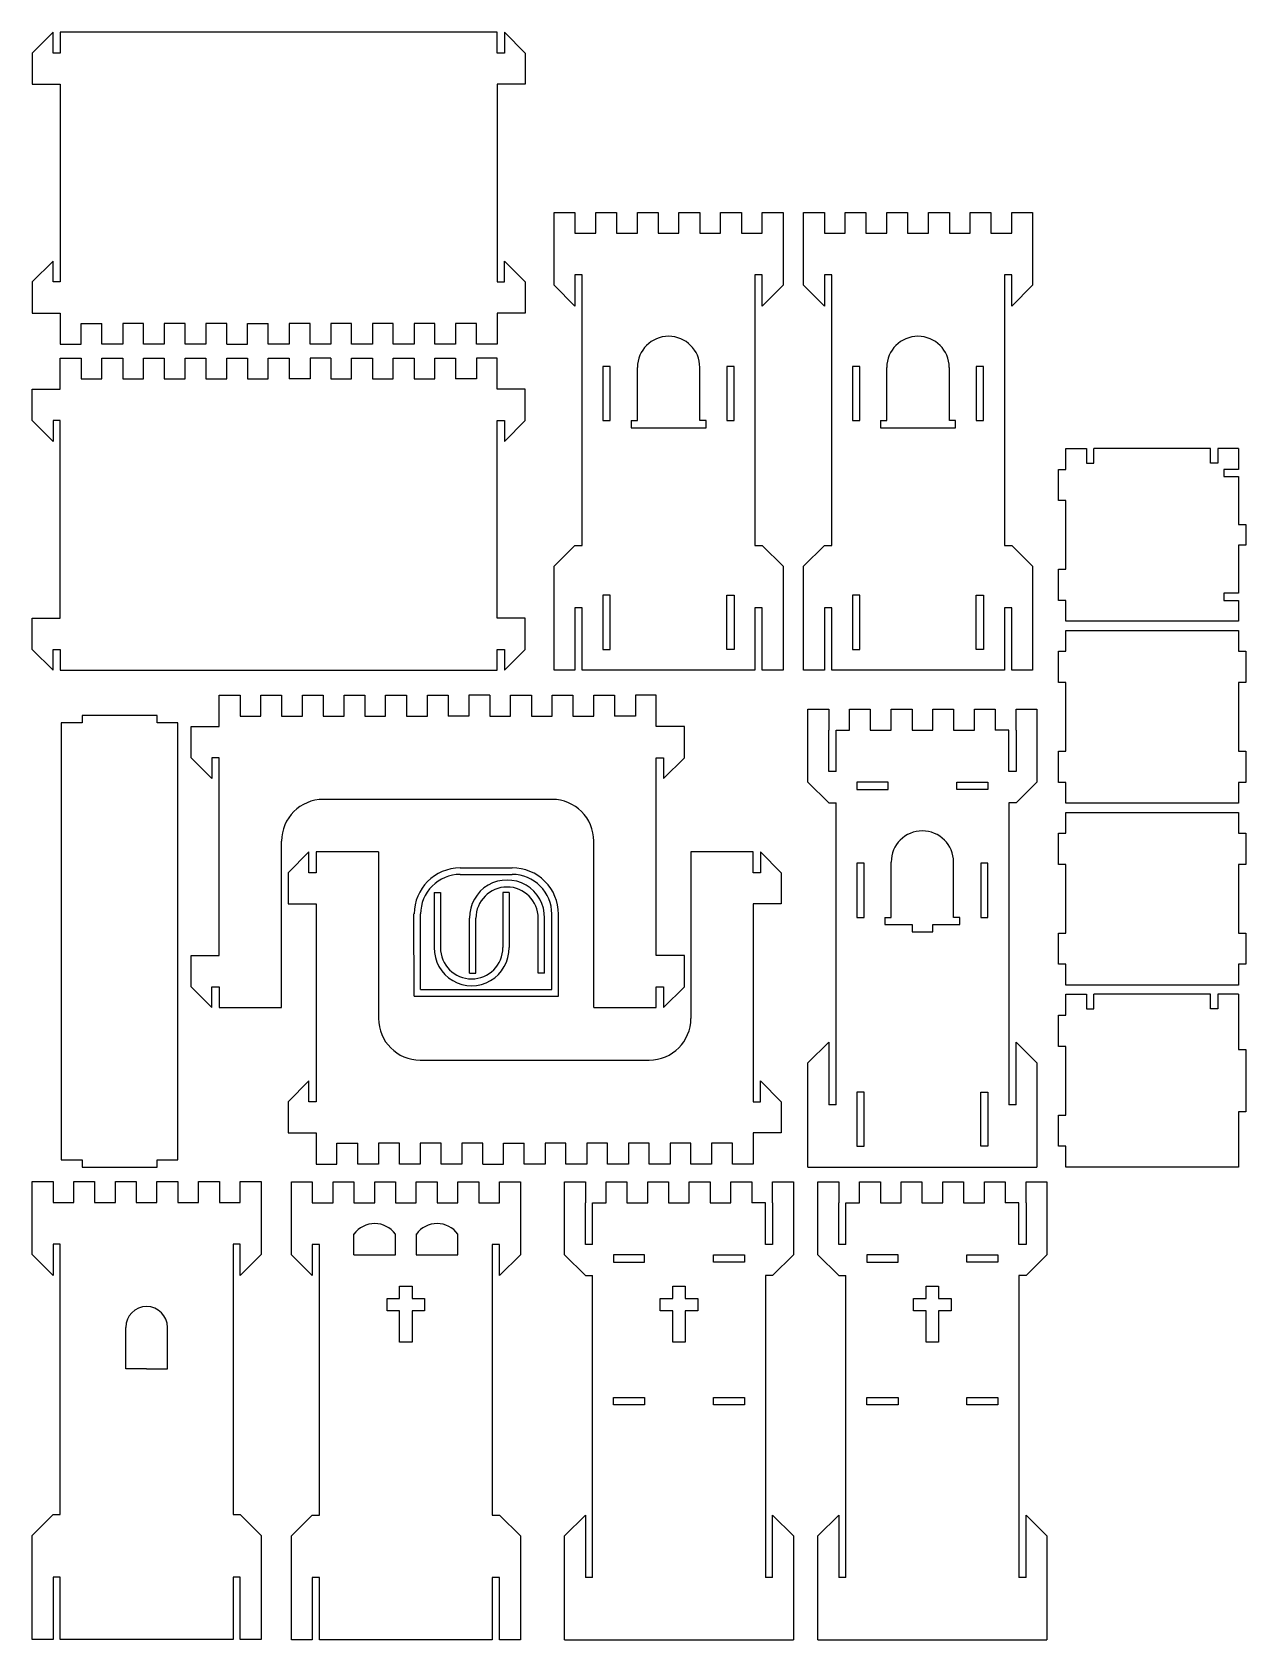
# Model space of a CAD drawing. Header units: millimetres. Extents: x 4 to 2257, y 4 to 1107.
# Drawn here: x 1424 to 2257, y 4 to 1107 of the extents above; entities that cross this region are included whole.
import ezdxf

# ---------------------------------------------------------------- set-up
doc = ezdxf.new("R2010")
doc.units = ezdxf.units.MM

msp = doc.modelspace()

# ---------------------------------------------------------------- linework, layer by layer
for p, q in [((1424.5, 1092.8), (1438.8, 1107.1)), ((1438.8, 1092.8), (1438.8, 1107.1)), ((1743.6, 1107.1), (1443.8, 1107.1)), ((1443.8, 1107.1), (1443.8, 1092.8)), ((1743.6, 1092.8), (1743.6, 1107.1)), ((1762.8, 1092.8), (1748.6, 1107.1)), ((1748.6, 1107.1), (1748.6, 1092.8)), ((1424.5, 1092.8), (1424.5, 1071.4)), ((1443.8, 1092.8), (1438.8, 1092.8)), ((1748.6, 1092.8), (1743.6, 1092.8)), ((1762.8, 1092.8), (1762.8, 1071.4)), ((1424.5, 1071.4), (1443.8, 1071.4)), ((1443.8, 1071.4), (1443.8, 935.8)), ((1762.8, 1071.4), (1743.6, 1071.4)), ((1743.6, 1071.4), (1743.6, 935.8)), ((1782.6, 933.5), (1782.6, 983.5)), ((1782.6, 983.5), (1796.8, 983.5)), ((1796.8, 983.5), (1796.8, 969.2)), ((1811.1, 969.2), (1811.1, 983.5)), ((1811.1, 983.5), (1825.4, 983.5)), ((1825.4, 983.5), (1825.4, 969.2)), ((1839.7, 969.2), (1839.7, 983.5)), ((1839.7, 983.5), (1853.9, 983.5)), ((1853.9, 983.5), (1853.9, 969.2)), ((1868.2, 969.2), (1868.2, 983.5)), ((1868.2, 983.5), (1882.5, 983.5)), ((1882.5, 983.5), (1882.5, 969.2)), ((1896.8, 969.2), (1896.8, 983.5)), ((1896.8, 983.5), (1911.1, 983.5)), ((1911.1, 983.5), (1911.1, 969.2)), ((1925.3, 969.2), (1925.3, 983.5)), ((1925.3, 983.5), (1939.6, 983.5)), ((1939.6, 983.5), (1939.6, 933.5)), ((1953.7, 933.5), (1953.7, 983.5)), ((1953.7, 983.5), (1968, 983.5)), ((1968, 983.5), (1968, 969.2)), ((1982.3, 969.2), (1982.3, 983.5)), ((1982.3, 983.5), (1996.5, 983.5)), ((1996.5, 983.5), (1996.5, 969.2)), ((2010.8, 969.2), (2010.8, 983.5)), ((2010.8, 983.5), (2025.1, 983.5)), ((2025.1, 983.5), (2025.1, 969.2)), ((2039.4, 969.2), (2039.4, 983.5)), ((2039.4, 983.5), (2053.7, 983.5)), ((2053.7, 983.5), (2053.7, 969.2)), ((2067.9, 969.2), (2067.9, 983.5)), ((2067.9, 983.5), (2082.2, 983.5)), ((2082.2, 983.5), (2082.2, 969.2)), ((2096.5, 969.2), (2096.5, 983.5)), ((2096.5, 983.5), (2110.8, 983.5)), ((2110.8, 983.5), (2110.8, 933.5)), ((1796.8, 969.2), (1811.1, 969.2)), ((1825.4, 969.2), (1839.7, 969.2)), ((1853.9, 969.2), (1868.2, 969.2)), ((1882.5, 969.2), (1896.8, 969.2)), ((1911.1, 969.2), (1925.3, 969.2)), ((1968, 969.2), (1982.3, 969.2)), ((1996.5, 969.2), (2010.8, 969.2)), ((2025.1, 969.2), (2039.4, 969.2)), ((2053.7, 969.2), (2067.9, 969.2)), ((2082.2, 969.2), (2096.5, 969.2)), ((1424.5, 935.8), (1438.8, 950.1)), ((1438.8, 935.8), (1438.8, 950.1)), ((1748.6, 935.8), (1748.6, 950.1)), ((1762.8, 935.8), (1748.6, 950.1)), ((1801.8, 940.6), (1796.8, 940.6)), ((1796.8, 940.6), (1796.8, 919.2)), ((1801.8, 755), (1801.8, 940.6)), ((1925.3, 940.6), (1920.3, 940.6)), ((1920.3, 940.6), (1920.3, 755)), ((1925.3, 919.2), (1925.3, 940.6)), ((1973, 940.6), (1968, 940.6)), ((1968, 940.6), (1968, 919.2)), ((1973, 755), (1973, 940.6)), ((2096.5, 940.6), (2091.5, 940.6)), ((2091.5, 940.6), (2091.5, 755)), ((2096.5, 919.2), (2096.5, 940.6)), ((1424.5, 935.8), (1424.5, 914.4)), ((1443.8, 935.8), (1438.8, 935.8)), ((1743.6, 935.8), (1748.6, 935.8)), ((1762.8, 935.8), (1762.8, 914.4)), ((1782.6, 933.5), (1796.8, 919.2)), ((1939.6, 933.5), (1925.3, 919.2)), ((1953.7, 933.5), (1968, 919.2)), ((2110.8, 933.5), (2096.5, 919.2)), ((1424.5, 914.4), (1443.8, 914.4)), ((1443.8, 914.4), (1443.8, 893)), ((1458, 893), (1458, 907.2)), ((1458, 907.2), (1472.3, 907.2)), ((1472.3, 893), (1472.3, 907.2)), ((1500.9, 907.2), (1486.6, 907.2)), ((1486.6, 907.2), (1486.6, 893)), ((1500.9, 893), (1500.9, 907.2)), ((1529.4, 907.2), (1515.1, 907.2)), ((1515.1, 907.2), (1515.1, 893)), ((1529.4, 893), (1529.4, 907.2)), ((1558, 907.2), (1543.7, 907.2)), ((1543.7, 907.2), (1543.7, 893)), ((1558, 893), (1558, 907.2)), ((1572.2, 893), (1572.2, 907.2)), ((1572.2, 907.2), (1586.5, 907.2)), ((1586.5, 893), (1586.5, 907.2)), ((1615.1, 907.2), (1600.8, 907.2)), ((1600.8, 907.2), (1600.8, 893)), ((1615.1, 893), (1615.1, 907.2)), ((1643.6, 907.2), (1629.4, 907.2)), ((1629.4, 907.2), (1629.4, 893)), ((1643.6, 893), (1643.6, 907.2)), ((1672.2, 907.2), (1657.9, 907.2)), ((1657.9, 907.2), (1657.9, 893)), ((1672.2, 893), (1672.2, 907.2)), ((1700.7, 907.2), (1686.5, 907.2)), ((1686.5, 907.2), (1686.5, 893)), ((1700.7, 893), (1700.7, 907.2)), ((1729.3, 907.2), (1715, 907.2)), ((1715, 907.2), (1715, 893)), ((1729.3, 893), (1729.3, 907.2)), ((1762.8, 914.4), (1743.6, 914.4)), ((1743.6, 914.4), (1743.6, 893)), ((1443.8, 893), (1458, 893)), ((1443.8, 883.5), (1458, 883.5)), ((1443.8, 862.1), (1443.8, 883.5)), ((1458, 883.5), (1458, 869.2)), ((1486.6, 893), (1472.3, 893)), ((1472.3, 869.2), (1472.3, 883.5)), ((1472.3, 883.5), (1486.6, 883.5)), ((1486.6, 883.5), (1486.6, 869.2)), ((1515.1, 893), (1500.9, 893)), ((1500.9, 869.2), (1500.9, 883.5)), ((1500.9, 883.5), (1515.1, 883.5)), ((1515.1, 883.5), (1515.1, 869.2)), ((1543.7, 893), (1529.4, 893)), ((1529.4, 869.2), (1529.4, 883.5)), ((1529.4, 883.5), (1543.7, 883.5)), ((1543.7, 883.5), (1543.7, 869.2)), ((1558, 893), (1572.2, 893)), ((1558, 869.2), (1558, 883.5)), ((1558, 883.5), (1572.2, 883.5)), ((1572.2, 883.5), (1572.2, 869.2)), ((1600.8, 893), (1586.5, 893)), ((1586.5, 869.2), (1586.5, 883.5)), ((1586.5, 883.5), (1600.8, 883.5)), ((1600.8, 883.5), (1600.8, 869.2)), ((1629.4, 893), (1615.1, 893)), ((1615.1, 883.5), (1615.1, 869.2)), ((1629.4, 883.5), (1615.1, 883.5)), ((1629.4, 883.5), (1629.4, 869.2)), ((1657.9, 893), (1643.6, 893)), ((1643.6, 869.2), (1643.6, 883.5)), ((1643.6, 883.5), (1657.9, 883.5)), ((1657.9, 883.5), (1657.9, 869.2)), ((1686.5, 893), (1672.2, 893)), ((1672.2, 869.2), (1672.2, 883.5)), ((1672.2, 883.5), (1686.5, 883.5)), ((1686.5, 883.5), (1686.5, 869.2)), ((1715, 893), (1700.7, 893)), ((1700.7, 869.2), (1700.7, 883.5)), ((1700.7, 883.5), (1715, 883.5)), ((1715, 883.5), (1715, 869.2)), ((1743.6, 893), (1729.3, 893)), ((1743.6, 883.5), (1729.3, 883.5)), ((1729.3, 883.5), (1729.3, 869.2)), ((1743.6, 862.1), (1743.6, 883.5)), ((1821.1, 877.8), (1816.1, 877.8)), ((1816.1, 877.8), (1816.1, 840.7)), ((1821.1, 840.7), (1821.1, 877.8)), ((1839.7, 840.7), (1839.7, 877.1)), ((1882.5, 840.7), (1882.5, 877.1)), ((1906.1, 877.8), (1901.1, 877.8)), ((1901.1, 877.8), (1901.1, 840.7)), ((1906.1, 840.7), (1906.1, 877.8)), ((1992.3, 877.8), (1987.3, 877.8)), ((1987.3, 877.8), (1987.3, 840.7)), ((1992.3, 840.7), (1992.3, 877.8)), ((2010.8, 840.7), (2010.8, 877.1)), ((2053.7, 840.7), (2053.7, 877.1)), ((2077.2, 877.8), (2072.2, 877.8)), ((2072.2, 877.8), (2072.2, 840.7)), ((2077.2, 840.7), (2077.2, 877.8)), ((1424.5, 840.7), (1424.5, 862.1)), ((1424.5, 862.1), (1443.8, 862.1)), ((1458, 869.2), (1472.3, 869.2)), ((1486.6, 869.2), (1500.9, 869.2)), ((1515.1, 869.2), (1529.4, 869.2)), ((1543.7, 869.2), (1558, 869.2)), ((1572.2, 869.2), (1586.5, 869.2)), ((1615.1, 869.2), (1600.8, 869.2)), ((1629.4, 869.2), (1643.6, 869.2)), ((1657.9, 869.2), (1672.2, 869.2)), ((1686.5, 869.2), (1700.7, 869.2)), ((1729.3, 869.2), (1715, 869.2)), ((1762.8, 862.1), (1743.6, 862.1)), ((1762.8, 840.7), (1762.8, 862.1)), ((1424.5, 840.7), (1438.8, 826.4)), ((1443.8, 840.7), (1438.8, 840.7)), ((1438.8, 840.7), (1438.8, 826.4)), ((1443.8, 705.1), (1443.8, 840.7)), ((1743.6, 705.1), (1743.6, 840.7)), ((1743.6, 840.7), (1748.6, 840.7)), ((1748.6, 840.7), (1748.6, 826.4)), ((1762.8, 840.7), (1748.6, 826.4)), ((1816.1, 840.7), (1821.1, 840.7)), ((1835.4, 840.7), (1835.4, 835.7)), ((1835.4, 840.7), (1839.7, 840.7)), ((1886.8, 840.7), (1882.5, 840.7)), ((1886.8, 835.7), (1886.8, 840.7)), ((1901.1, 840.7), (1906.1, 840.7)), ((1987.3, 840.7), (1992.3, 840.7)), ((2006.5, 840.7), (2006.5, 835.7)), ((2006.5, 840.7), (2010.8, 840.7)), ((2057.9, 840.7), (2053.7, 840.7)), ((2057.9, 835.7), (2057.9, 840.7)), ((2072.2, 840.7), (2077.2, 840.7)), ((1835.4, 835.7), (1886.8, 835.7)), ((2006.5, 835.7), (2057.9, 835.7)), ((2133.6, 807.2), (2133.6, 821.5)), ((2133.6, 821.5), (2147.9, 821.5)), ((2147.9, 821.5), (2147.9, 811.5)), ((2152.9, 811.5), (2152.9, 821.5)), ((2232.8, 821.5), (2152.9, 821.5)), ((2232.8, 811.5), (2232.8, 821.5)), ((2252.1, 821.5), (2237.8, 821.5)), ((2237.8, 821.5), (2237.8, 811.5)), ((2252.1, 821.5), (2252.1, 807.2)), ((2128.6, 785.8), (2128.6, 807.2)), ((2128.6, 807.2), (2133.6, 807.2)), ((2147.9, 811.5), (2152.9, 811.5)), ((2237.8, 811.5), (2232.8, 811.5)), ((2252.1, 807.2), (2242.1, 807.2)), ((2242.1, 807.2), (2242.1, 802.2)), ((2242.1, 802.2), (2252.1, 802.2)), ((2252.1, 802.2), (2252.1, 769.4)), ((2133.6, 785.8), (2128.6, 785.8)), ((2133.6, 738.7), (2133.6, 785.8)), ((2252.1, 769.4), (2257.1, 769.4)), ((2257.1, 769.4), (2257.1, 755.1)), ((1796.8, 755), (1782.6, 740.7)), ((1796.8, 755), (1801.8, 755)), ((1920.3, 755), (1925.3, 755)), ((1925.3, 755), (1939.6, 740.7)), ((1968, 755), (1953.7, 740.7)), ((1968, 755), (1973, 755)), ((2091.5, 755), (2096.5, 755)), ((2096.5, 755), (2110.8, 740.7)), ((2257.1, 755.1), (2252.1, 755.1)), ((2252.1, 755.1), (2252.1, 722.3)), ((1782.6, 669.4), (1782.6, 740.7)), ((1939.6, 740.7), (1939.6, 669.4)), ((1953.7, 669.4), (1953.7, 740.7)), ((2110.8, 740.7), (2110.8, 669.4)), ((2128.6, 717.3), (2128.6, 738.7)), ((2128.6, 738.7), (2133.6, 738.7)), ((1816.1, 720.8), (1816.1, 712.2)), ((1821.1, 720.8), (1816.1, 720.8)), ((1821.1, 683.6), (1821.1, 720.8)), ((1901.1, 683.6), (1901.1, 720.8)), ((1901.1, 720.8), (1906.1, 720.8)), ((1906.1, 720.8), (1906.1, 712.2)), ((1987.3, 720.8), (1987.3, 712.2)), ((1992.3, 720.8), (1987.3, 720.8)), ((1992.3, 683.6), (1992.3, 720.8)), ((2072.2, 683.6), (2072.2, 720.8)), ((2072.2, 720.8), (2077.2, 720.8)), ((2077.2, 720.8), (2077.2, 712.2)), ((2133.6, 717.3), (2128.6, 717.3)), ((2133.6, 703), (2133.6, 717.3)), ((2252.1, 722.3), (2242.1, 722.3)), ((2242.1, 722.3), (2242.1, 717.3)), ((2242.1, 717.3), (2252.1, 717.3)), ((2252.1, 717.3), (2252.1, 703)), ((1801.8, 712.2), (1796.8, 712.2)), ((1796.8, 712.2), (1796.8, 669.4)), ((1801.8, 669.4), (1801.8, 712.2)), ((1816.1, 712.2), (1816.1, 683.6)), ((1906.1, 712.2), (1906.1, 683.6)), ((1925.3, 712.2), (1920.3, 712.2)), ((1920.3, 712.2), (1920.3, 669.4)), ((1925.3, 669.4), (1925.3, 712.2)), ((1973, 712.2), (1968, 712.2)), ((1968, 712.2), (1968, 669.4)), ((1973, 669.4), (1973, 712.2)), ((1987.3, 712.2), (1987.3, 683.6)), ((2077.2, 712.2), (2077.2, 683.6)), ((2096.5, 712.2), (2091.5, 712.2)), ((2091.5, 712.2), (2091.5, 669.4)), ((2096.5, 669.4), (2096.5, 712.2)), ((1424.5, 683.6), (1424.5, 705.1)), ((1424.5, 705.1), (1443.8, 705.1)), ((1762.8, 705.1), (1743.6, 705.1)), ((1762.8, 683.6), (1762.8, 705.1)), ((2252.1, 703), (2133.6, 703)), ((2133.6, 682.4), (2133.6, 696.7)), ((2133.6, 696.7), (2252.1, 696.7)), ((2252.1, 696.7), (2252.1, 682.4)), ((1424.5, 683.6), (1438.8, 669.4)), ((1438.8, 669.4), (1438.8, 683.6)), ((1438.8, 683.6), (1443.8, 683.6)), ((1443.8, 683.6), (1443.8, 669.4)), ((1743.6, 669.4), (1743.6, 683.6)), ((1743.6, 683.6), (1748.6, 683.6)), ((1748.6, 683.6), (1748.6, 669.4)), ((1762.8, 683.6), (1748.6, 669.4)), ((1816.1, 683.6), (1821.1, 683.6)), ((1906.1, 683.6), (1901.1, 683.6)), ((1987.3, 683.6), (1992.3, 683.6)), ((2077.2, 683.6), (2072.2, 683.6)), ((2128.6, 661), (2128.6, 682.4)), ((2128.6, 682.4), (2133.6, 682.4)), ((2252.1, 682.4), (2257.1, 682.4)), ((2257.1, 682.4), (2257.1, 661)), ((1443.8, 669.4), (1743.6, 669.4)), ((1796.8, 669.4), (1782.6, 669.4)), ((1920.3, 669.4), (1801.8, 669.4)), ((1939.6, 669.4), (1925.3, 669.4)), ((1968, 669.4), (1953.7, 669.4)), ((2091.5, 669.4), (1973, 669.4)), ((2110.8, 669.4), (2096.5, 669.4)), ((1552.8, 652.2), (1567.1, 652.2)), ((1552.8, 630.7), (1552.8, 652.2)), ((1567.1, 652.2), (1567.1, 637.9)), ((1581.4, 637.9), (1581.4, 652.2)), ((1581.4, 652.2), (1595.6, 652.2)), ((1595.6, 652.2), (1595.6, 637.9)), ((1609.9, 637.9), (1609.9, 652.2)), ((1609.9, 652.2), (1624.2, 652.2)), ((1624.2, 652.2), (1624.2, 637.9)), ((1638.5, 637.9), (1638.5, 652.2)), ((1638.5, 652.2), (1652.8, 652.2)), ((1652.8, 652.2), (1652.8, 637.9)), ((1667, 637.9), (1667, 652.2)), ((1667, 652.2), (1681.3, 652.2)), ((1681.3, 652.2), (1681.3, 637.9)), ((1695.6, 637.9), (1695.6, 652.2)), ((1695.6, 652.2), (1709.9, 652.2)), ((1709.9, 652.2), (1709.9, 637.9)), ((1724.1, 652.2), (1724.1, 637.9)), ((1738.4, 652.2), (1724.1, 652.2)), ((1738.4, 652.2), (1738.4, 637.9)), ((1752.7, 637.9), (1752.7, 652.2)), ((1752.7, 652.2), (1767, 652.2)), ((1767, 652.2), (1767, 637.9)), ((1781.2, 637.9), (1781.2, 652.2)), ((1781.2, 652.2), (1795.5, 652.2)), ((1795.5, 652.2), (1795.5, 637.9)), ((1809.8, 637.9), (1809.8, 652.2)), ((1809.8, 652.2), (1824.1, 652.2)), ((1824.1, 652.2), (1824.1, 637.9)), ((1852.6, 652.2), (1838.4, 652.2)), ((1838.4, 652.2), (1838.4, 637.9)), ((1852.6, 630.7), (1852.6, 652.2)), ((2133.6, 661), (2128.6, 661)), ((2133.6, 613.9), (2133.6, 661)), ((2257.1, 661), (2252.1, 661)), ((2252.1, 661), (2252.1, 613.9)), ((1956.7, 592.7), (1956.7, 642.7)), ((1956.7, 642.7), (1971, 642.7)), ((1971, 642.7), (1971, 628.4)), ((1985.2, 628.4), (1985.2, 642.7)), ((1985.2, 642.7), (1999.5, 642.7)), ((1999.5, 642.7), (1999.5, 628.4)), ((2013.8, 628.4), (2013.8, 642.7)), ((2013.8, 642.7), (2028.1, 642.7)), ((2028.1, 642.7), (2028.1, 628.4)), ((2042.3, 628.4), (2042.3, 642.7)), ((2042.3, 642.7), (2056.6, 642.7)), ((2056.6, 642.7), (2056.6, 628.4)), ((2070.9, 628.4), (2070.9, 642.7)), ((2070.9, 642.7), (2085.2, 642.7)), ((2085.2, 642.7), (2085.2, 628.4)), ((2099.5, 628.4), (2099.5, 642.7)), ((2099.5, 642.7), (2113.7, 642.7)), ((2113.7, 642.7), (2113.7, 592.7)), ((1444.5, 633.4), (1444.5, 333.6)), ((1458.8, 633.4), (1444.5, 633.4)), ((1510.2, 638.4), (1458.8, 638.4)), ((1458.8, 638.4), (1458.8, 633.4)), ((1510.2, 633.4), (1510.2, 638.4)), ((1524.5, 633.4), (1510.2, 633.4)), ((1524.5, 333.6), (1524.5, 633.4)), ((1533.5, 609.3), (1533.5, 630.7)), ((1533.5, 630.7), (1552.8, 630.7)), ((1567.1, 637.9), (1581.4, 637.9)), ((1595.6, 637.9), (1609.9, 637.9)), ((1624.2, 637.9), (1638.5, 637.9)), ((1652.8, 637.9), (1667, 637.9)), ((1681.3, 637.9), (1695.6, 637.9)), ((1724.1, 637.9), (1709.9, 637.9)), ((1738.4, 637.9), (1752.7, 637.9)), ((1767, 637.9), (1781.2, 637.9)), ((1795.5, 637.9), (1809.8, 637.9)), ((1838.4, 637.9), (1824.1, 637.9)), ((1871.9, 630.7), (1852.6, 630.7)), ((1871.9, 609.3), (1871.9, 630.7)), ((1971, 599.9), (1971, 628.4)), ((1976, 599.9), (1976, 628.4)), ((1976, 628.4), (1985.2, 628.4)), ((1999.5, 628.4), (2013.8, 628.4)), ((2028.1, 628.4), (2042.3, 628.4)), ((2056.6, 628.4), (2070.9, 628.4)), ((2094.5, 628.4), (2085.2, 628.4)), ((2094.5, 599.9), (2094.5, 628.4)), ((2099.5, 628.4), (2099.5, 599.9)), ((1533.5, 609.3), (1547.8, 595.1)), ((1552.8, 609.3), (1547.8, 609.3)), ((1547.8, 609.3), (1547.8, 595.1)), ((1552.8, 473.7), (1552.8, 609.3)), ((1852.6, 473.7), (1852.6, 609.3)), ((1852.6, 609.3), (1857.6, 609.3)), ((1857.6, 609.3), (1857.6, 595.1)), ((1871.9, 609.3), (1857.6, 595.1)), ((2128.6, 592.5), (2128.6, 613.9)), ((2128.6, 613.9), (2133.6, 613.9)), ((2252.1, 613.9), (2257.1, 613.9)), ((2257.1, 613.9), (2257.1, 592.5)), ((1976, 599.9), (1971, 599.9)), ((2099.5, 599.9), (2094.5, 599.9)), ((1956.7, 592.7), (1971, 578.5)), ((1990.2, 592.7), (1990.2, 587.7)), ((2011.7, 592.7), (1990.2, 592.7)), ((1990.2, 587.7), (2011.7, 587.7)), ((2011.7, 587.7), (2011.7, 592.7)), ((2058.8, 587.7), (2058.8, 592.7)), ((2058.8, 592.7), (2080.2, 592.7)), ((2080.2, 587.7), (2058.8, 587.7)), ((2080.2, 592.7), (2080.2, 587.7)), ((2113.7, 592.7), (2099.5, 578.5)), ((2133.6, 592.5), (2128.6, 592.5)), ((2133.6, 578.2), (2133.6, 592.5)), ((2257.1, 592.5), (2252.1, 592.5)), ((2252.1, 592.5), (2252.1, 578.2)), ((1781.2, 580.8), (1624.2, 580.8)), ((1971, 578.5), (1976, 578.5)), ((1976, 371.4), (1976, 578.5)), ((2099.5, 578.5), (2094.5, 578.5)), ((2094.5, 578.5), (2094.5, 371.4)), ((2252.1, 578.2), (2133.6, 578.2)), ((2133.6, 557.6), (2133.6, 571.9)), ((2133.6, 571.9), (2252.1, 571.9)), ((2252.1, 571.9), (2252.1, 557.6)), ((1595.6, 438), (1595.6, 552.2)), ((1809.8, 438), (1809.8, 552.2)), ((2128.6, 536.2), (2128.6, 557.6)), ((2128.6, 557.6), (2133.6, 557.6)), ((2252.1, 557.6), (2257.1, 557.6)), ((2257.1, 557.6), (2257.1, 536.2)), ((1600.1, 530.5), (1614.4, 544.8)), ((1614.4, 530.5), (1614.4, 544.8)), ((1619.4, 544.8), (1619.4, 530.5)), ((1662.2, 544.8), (1619.4, 544.8)), ((1662.2, 544.8), (1662.2, 430.6)), ((1919.2, 544.8), (1876.3, 544.8)), ((1876.3, 544.8), (1876.3, 430.6)), ((1919.2, 530.5), (1919.2, 544.8)), ((1938.4, 530.5), (1924.2, 544.8)), ((1924.2, 544.8), (1924.2, 530.5)), ((1600.1, 530.5), (1600.1, 509.1)), ((1619.4, 530.5), (1614.4, 530.5)), ((1718.1, 533.9), (1753.9, 533.9)), ((1924.2, 530.5), (1919.2, 530.5)), ((1938.4, 530.5), (1938.4, 509.1)), ((1995.2, 537.1), (1990.2, 537.1)), ((1990.2, 537.1), (1990.2, 499.9)), ((1995.2, 499.9), (1995.2, 537.1)), ((2013.8, 499.9), (2013.8, 537.8)), ((2056.6, 499.9), (2056.6, 537.8)), ((2080.2, 537.1), (2075.2, 537.1)), ((2075.2, 537.1), (2075.2, 499.9)), ((2080.2, 499.9), (2080.2, 537.1)), ((2133.6, 536.2), (2128.6, 536.2)), ((2133.6, 489.1), (2133.6, 536.2)), ((2257.1, 536.2), (2252.1, 536.2)), ((2252.1, 536.2), (2252.1, 489.1)), ((1718.1, 529.3), (1753.9, 529.3)), ((1600.1, 509.1), (1619.4, 509.1)), ((1619.4, 509.1), (1619.4, 373.4)), ((1700.3, 517), (1700.3, 479.1)), ((1700.3, 517), (1704.6, 517)), ((1704.6, 517), (1704.6, 479.1)), ((1751.7, 517), (1747.5, 517)), ((1747.5, 517), (1747.5, 479.1)), ((1751.7, 517), (1751.7, 479.1)), ((1938.4, 509.1), (1919.2, 509.1)), ((1919.2, 509.1), (1919.2, 373.4)), ((1686.5, 445.8), (1686.4, 502.2)), ((1691, 450.3), (1691, 502.2)), ((1724.6, 461.5), (1724.6, 499.3)), ((1728.9, 461.5), (1728.9, 499.3)), ((1771.7, 461.5), (1771.7, 499.3)), ((1776, 461.5), (1776, 499.3)), ((1781, 450.3), (1781, 502.2)), ((1785.5, 445.8), (1785.5, 502.2)), ((1990.2, 499.9), (1995.2, 499.9)), ((2009.5, 499.9), (2009.5, 494.9)), ((2009.5, 499.9), (2013.8, 499.9)), ((2060.9, 499.9), (2056.6, 499.9)), ((2060.9, 494.9), (2060.9, 499.9)), ((2075.2, 499.9), (2080.2, 499.9)), ((2009.5, 494.9), (2028.1, 494.9)), ((2028.1, 494.9), (2028.1, 489.9)), ((2028.1, 489.9), (2042.3, 489.9)), ((2042.3, 494.9), (2060.9, 494.9)), ((2042.3, 489.9), (2042.3, 494.9)), ((2128.6, 467.7), (2128.6, 489.1)), ((2128.6, 489.1), (2133.6, 489.1)), ((2252.1, 489.1), (2257.1, 489.1)), ((2257.1, 489.1), (2257.1, 467.7)), ((1533.5, 452.3), (1533.5, 473.7)), ((1533.5, 473.7), (1552.8, 473.7)), ((1871.9, 473.7), (1852.6, 473.7)), ((1871.9, 452.3), (1871.9, 473.7)), ((2133.6, 467.7), (2128.6, 467.7)), ((2133.6, 453.4), (2133.6, 467.7)), ((2257.1, 467.7), (2252.1, 467.7)), ((2252.1, 467.7), (2252.1, 453.4)), ((1533.5, 452.3), (1547.8, 438)), ((1547.8, 438), (1547.8, 452.3)), ((1547.8, 452.3), (1552.8, 452.3)), ((1552.8, 452.3), (1552.8, 438)), ((1724.6, 461.5), (1728.9, 461.5)), ((1776, 461.5), (1771.7, 461.5)), ((1852.6, 438), (1852.6, 452.3)), ((1852.6, 452.3), (1857.6, 452.3)), ((1857.6, 452.3), (1857.6, 438)), ((1871.9, 452.3), (1857.6, 438)), ((2252.1, 453.4), (2133.6, 453.4)), ((1686.5, 445.8), (1785.5, 445.8)), ((1691, 450.3), (1781, 450.3)), ((2133.6, 432.8), (2133.6, 447.1)), ((2133.6, 447.1), (2147.9, 447.1)), ((2147.9, 447.1), (2147.9, 437.1)), ((2152.9, 437.1), (2152.9, 447.1)), ((2232.8, 447.1), (2152.9, 447.1)), ((2232.8, 437.1), (2232.8, 447.1)), ((2252.1, 447.1), (2237.8, 447.1)), ((2237.8, 447.1), (2237.8, 437.1)), ((2252.1, 447.1), (2252.1, 409.3)), ((1552.8, 438), (1595.6, 438)), ((1809.8, 438), (1852.6, 438)), ((2128.6, 411.4), (2128.6, 432.8)), ((2128.6, 432.8), (2133.6, 432.8)), ((2147.9, 437.1), (2152.9, 437.1)), ((2237.8, 437.1), (2232.8, 437.1)), ((1971, 414.3), (1956.7, 400)), ((1971, 414.3), (1971, 371.4)), ((2099.5, 371.4), (2099.5, 414.3)), ((2099.5, 414.3), (2113.7, 400)), ((2133.6, 411.4), (2128.6, 411.4)), ((2133.6, 364.3), (2133.6, 411.4)), ((2252.1, 409.3), (2257.1, 409.3)), ((2257.1, 409.3), (2257.1, 366.4)), ((1690.7, 402), (1847.8, 402)), ((1956.7, 328.6), (1956.7, 400)), ((2113.7, 400), (2113.7, 328.6)), ((1600.1, 373.4), (1614.4, 387.7)), ((1614.4, 373.4), (1614.4, 387.7)), ((1924.2, 373.4), (1924.2, 387.7)), ((1938.4, 373.4), (1924.2, 387.7)), ((1995.2, 380), (1990.2, 380)), ((1990.2, 380), (1990.2, 371.4)), ((1995.2, 342.9), (1995.2, 380)), ((2075.2, 342.9), (2075.2, 380)), ((2075.2, 380), (2080.2, 380)), ((2080.2, 380), (2080.2, 371.4)), ((1600.1, 373.4), (1600.1, 352)), ((1619.4, 373.4), (1614.4, 373.4)), ((1919.2, 373.4), (1924.2, 373.4)), ((1938.4, 373.4), (1938.4, 352)), ((1976, 371.4), (1971, 371.4)), ((1990.2, 371.4), (1990.2, 342.9)), ((2080.2, 371.4), (2080.2, 342.9)), ((2099.5, 371.4), (2094.5, 371.4)), ((2128.6, 342.9), (2128.6, 364.3)), ((2128.6, 364.3), (2133.6, 364.3)), ((2257.1, 366.4), (2252.1, 366.4)), ((2252.1, 366.4), (2252.1, 328.6)), ((1600.1, 352), (1619.4, 352)), ((1619.4, 352), (1619.4, 330.6)), ((1633.6, 330.6), (1633.6, 344.9)), ((1633.6, 344.9), (1647.9, 344.9)), ((1647.9, 330.6), (1647.9, 344.9)), ((1676.5, 344.9), (1662.2, 344.9)), ((1662.2, 344.9), (1662.2, 330.6)), ((1676.5, 330.6), (1676.5, 344.9)), ((1705, 344.9), (1690.7, 344.9)), ((1690.7, 344.9), (1690.7, 330.6)), ((1705, 330.6), (1705, 344.9)), ((1733.6, 344.9), (1719.3, 344.9)), ((1719.3, 344.9), (1719.3, 330.6)), ((1733.6, 330.6), (1733.6, 344.9)), ((1747.8, 330.6), (1747.8, 344.9)), ((1747.8, 344.9), (1762.1, 344.9)), ((1762.1, 330.6), (1762.1, 344.9)), ((1790.7, 344.9), (1776.4, 344.9)), ((1776.4, 344.9), (1776.4, 330.6)), ((1790.7, 330.6), (1790.7, 344.9)), ((1819.2, 344.9), (1805, 344.9)), ((1805, 344.9), (1805, 330.6)), ((1819.2, 330.6), (1819.2, 344.9)), ((1847.8, 344.9), (1833.5, 344.9)), ((1833.5, 344.9), (1833.5, 330.6)), ((1847.8, 330.6), (1847.8, 344.9)), ((1876.3, 344.9), (1862.1, 344.9)), ((1862.1, 344.9), (1862.1, 330.6)), ((1876.3, 330.6), (1876.3, 344.9)), ((1904.9, 344.9), (1890.6, 344.9)), ((1890.6, 344.9), (1890.6, 330.6)), ((1904.9, 330.6), (1904.9, 344.9)), ((1938.4, 352), (1919.2, 352)), ((1919.2, 352), (1919.2, 330.6)), ((1990.2, 342.9), (1995.2, 342.9)), ((2080.2, 342.9), (2075.2, 342.9)), ((2133.6, 342.9), (2128.6, 342.9)), ((2133.6, 328.6), (2133.6, 342.9)), ((1444.5, 333.6), (1458.8, 333.6)), ((1458.8, 333.6), (1458.8, 328.6)), ((1510.2, 328.6), (1510.2, 333.6)), ((1510.2, 333.6), (1524.5, 333.6)), ((1458.8, 328.6), (1510.2, 328.6)), ((1619.4, 330.6), (1633.6, 330.6)), ((1662.2, 330.6), (1647.9, 330.6)), ((1690.7, 330.6), (1676.5, 330.6)), ((1719.3, 330.6), (1705, 330.6)), ((1733.6, 330.6), (1747.8, 330.6)), ((1776.4, 330.6), (1762.1, 330.6)), ((1805, 330.6), (1790.7, 330.6)), ((1833.5, 330.6), (1819.2, 330.6)), ((1862.1, 330.6), (1847.8, 330.6)), ((1890.6, 330.6), (1876.3, 330.6)), ((1919.2, 330.6), (1904.9, 330.6)), ((1956.7, 328.6), (2113.7, 328.6)), ((2252.1, 328.6), (2133.6, 328.6)), ((1424.5, 268.6), (1424.5, 318.6)), ((1424.5, 318.6), (1438.8, 318.6)), ((1438.8, 318.6), (1438.8, 304.3)), ((1453, 304.3), (1453, 318.6)), ((1453, 318.6), (1467.3, 318.6)), ((1467.3, 318.6), (1467.3, 304.3)), ((1481.6, 304.3), (1481.6, 318.6)), ((1481.6, 318.6), (1495.9, 318.6)), ((1495.9, 318.6), (1495.9, 304.3)), ((1510.1, 304.3), (1510.1, 318.6)), ((1510.1, 318.6), (1524.4, 318.6)), ((1524.4, 318.6), (1524.4, 304.3)), ((1538.7, 304.3), (1538.7, 318.6)), ((1538.7, 318.6), (1553, 318.6)), ((1553, 318.6), (1553, 304.3)), ((1567.3, 304.3), (1567.3, 318.6)), ((1567.3, 318.6), (1581.5, 318.6)), ((1581.5, 318.6), (1581.5, 268.6)), ((1602.4, 268.4), (1602.4, 318.4)), ((1602.4, 318.4), (1616.6, 318.4)), ((1616.6, 318.4), (1616.6, 304.1)), ((1630.9, 304.1), (1630.9, 318.4)), ((1630.9, 318.4), (1645.2, 318.4)), ((1645.2, 318.4), (1645.2, 304.1)), ((1659.5, 304.1), (1659.5, 318.4)), ((1659.5, 318.4), (1673.7, 318.4)), ((1673.7, 318.4), (1673.7, 304.1)), ((1688, 304.1), (1688, 318.4)), ((1688, 318.4), (1702.3, 318.4)), ((1702.3, 318.4), (1702.3, 304.1)), ((1716.6, 304.1), (1716.6, 318.4)), ((1716.6, 318.4), (1730.9, 318.4)), ((1730.9, 318.4), (1730.9, 304.1)), ((1745.1, 304.1), (1745.1, 318.4)), ((1745.1, 318.4), (1759.4, 318.4)), ((1759.4, 318.4), (1759.4, 268.4)), ((1789.7, 268.4), (1789.7, 318.4)), ((1789.7, 318.4), (1804, 318.4)), ((1804, 318.4), (1804, 304.1)), ((1818.2, 304.1), (1818.2, 318.4)), ((1818.2, 318.4), (1832.5, 318.4)), ((1832.5, 318.4), (1832.5, 304.1)), ((1846.8, 304.1), (1846.8, 318.4)), ((1846.8, 318.4), (1861.1, 318.4)), ((1861.1, 318.4), (1861.1, 304.1)), ((1875.3, 304.1), (1875.3, 318.4)), ((1875.3, 318.4), (1889.6, 318.4)), ((1889.6, 318.4), (1889.6, 304.1)), ((1903.9, 304.1), (1903.9, 318.4)), ((1903.9, 318.4), (1918.2, 318.4)), ((1918.2, 318.4), (1918.2, 304.1)), ((1932.4, 304.1), (1932.4, 318.4)), ((1932.4, 318.4), (1946.7, 318.4)), ((1946.7, 318.4), (1946.7, 268.4)), ((1963.5, 268.4), (1963.5, 318.4)), ((1963.5, 318.4), (1977.8, 318.4)), ((1977.8, 318.4), (1977.8, 304.1)), ((1992.1, 304.1), (1992.1, 318.4)), ((1992.1, 318.4), (2006.4, 318.4)), ((2006.4, 318.4), (2006.4, 304.1)), ((2020.6, 304.1), (2020.6, 318.4)), ((2020.6, 318.4), (2034.9, 318.4)), ((2034.9, 318.4), (2034.9, 304.1)), ((2049.2, 304.1), (2049.2, 318.4)), ((2049.2, 318.4), (2063.5, 318.4)), ((2063.5, 318.4), (2063.5, 304.1)), ((2077.8, 304.1), (2077.8, 318.4)), ((2077.8, 318.4), (2092, 318.4)), ((2092, 318.4), (2092, 304.1)), ((2106.3, 304.1), (2106.3, 318.4)), ((2106.3, 318.4), (2120.6, 318.4)), ((2120.6, 318.4), (2120.6, 268.4)), ((1438.8, 304.3), (1453, 304.3)), ((1467.3, 304.3), (1481.6, 304.3)), ((1495.9, 304.3), (1510.1, 304.3)), ((1524.4, 304.3), (1538.7, 304.3)), ((1553, 304.3), (1567.3, 304.3)), ((1616.6, 304.1), (1630.9, 304.1)), ((1645.2, 304.1), (1659.5, 304.1)), ((1673.7, 304.1), (1688, 304.1)), ((1702.3, 304.1), (1716.6, 304.1)), ((1730.9, 304.1), (1745.1, 304.1)), ((1804, 275.5), (1804, 304.1)), ((1809, 275.5), (1809, 304.1)), ((1809, 304.1), (1818.2, 304.1)), ((1832.5, 304.1), (1846.8, 304.1)), ((1861.1, 304.1), (1875.3, 304.1)), ((1889.6, 304.1), (1903.9, 304.1)), ((1927.5, 304.1), (1918.2, 304.1)), ((1927.5, 275.5), (1927.5, 304.1)), ((1932.4, 304.1), (1932.4, 275.5)), ((1977.8, 275.5), (1977.8, 304.1)), ((1982.8, 275.5), (1982.8, 304.1)), ((1982.8, 304.1), (1992.1, 304.1)), ((2006.4, 304.1), (2020.6, 304.1)), ((2034.9, 304.1), (2049.2, 304.1)), ((2063.5, 304.1), (2077.8, 304.1)), ((2101.3, 304.1), (2092, 304.1)), ((2101.3, 275.5), (2101.3, 304.1)), ((2106.3, 304.1), (2106.3, 275.5)), ((1443.8, 275.8), (1438.8, 275.8)), ((1438.8, 275.8), (1438.8, 254.3)), ((1443.8, 90.2), (1443.8, 275.8)), ((1567.3, 275.8), (1562.3, 275.8)), ((1562.3, 275.8), (1562.3, 90.2)), ((1567.3, 254.3), (1567.3, 275.8)), ((1645.2, 268.4), (1645.2, 282.7)), ((1673.7, 268.4), (1673.7, 282.7)), ((1688, 282.7), (1688, 268.4)), ((1716.6, 268.4), (1716.6, 282.7)), ((1424.5, 268.6), (1438.8, 254.3)), ((1581.5, 268.6), (1567.3, 254.3)), ((1602.4, 268.4), (1616.6, 254.1)), ((1621.6, 275.5), (1616.6, 275.5)), ((1616.6, 275.5), (1616.6, 254.1)), ((1621.6, 89.9), (1621.6, 275.5)), ((1645.2, 268.4), (1673.7, 268.4)), ((1688, 268.4), (1716.6, 268.4)), ((1745.1, 275.5), (1740.1, 275.5)), ((1740.1, 275.5), (1740.1, 89.9)), ((1745.1, 254.1), (1745.1, 275.5)), ((1759.4, 268.4), (1745.1, 254.1)), ((1789.7, 268.4), (1804, 254.1)), ((1809, 275.5), (1804, 275.5)), ((1823.2, 268.4), (1823.2, 263.4)), ((1844.6, 268.4), (1823.2, 268.4)), ((1844.6, 263.4), (1844.6, 268.4)), ((1891.8, 263.4), (1891.8, 268.4)), ((1891.8, 268.4), (1913.2, 268.4)), ((1913.2, 268.4), (1913.2, 263.4)), ((1932.4, 275.5), (1927.5, 275.5)), ((1946.7, 268.4), (1932.4, 254.1)), ((1963.5, 268.4), (1977.8, 254.1)), ((1982.8, 275.5), (1977.8, 275.5)), ((1997.1, 268.4), (1997.1, 263.4)), ((2018.5, 268.4), (1997.1, 268.4)), ((2018.5, 263.4), (2018.5, 268.4)), ((2065.6, 263.4), (2065.6, 268.4)), ((2065.6, 268.4), (2087, 268.4)), ((2087, 268.4), (2087, 263.4)), ((2106.3, 275.5), (2101.3, 275.5)), ((2120.6, 268.4), (2106.3, 254.1)), ((1804, 254.1), (1809, 254.1)), ((1809, 47.1), (1809, 254.1)), ((1823.2, 263.4), (1844.6, 263.4)), ((1913.2, 263.4), (1891.8, 263.4)), ((1932.4, 254.1), (1927.5, 254.1)), ((1927.5, 254.1), (1927.5, 47.1)), ((1977.8, 254.1), (1982.8, 254.1)), ((1982.8, 47.1), (1982.8, 254.1)), ((1997.1, 263.4), (2018.5, 263.4)), ((2087, 263.4), (2065.6, 263.4)), ((2106.3, 254.1), (2101.3, 254.1)), ((2101.3, 254.1), (2101.3, 47.1)), ((1676.6, 238.4), (1676.6, 247)), ((1676.6, 247), (1680.9, 247)), ((1680.9, 247), (1685.2, 247)), ((1685.2, 247), (1685.2, 238.4)), ((1863.9, 238.4), (1863.9, 247)), ((1863.9, 247), (1868.2, 247)), ((1868.2, 247), (1872.5, 247)), ((1872.5, 247), (1872.5, 238.4)), ((2037.8, 238.4), (2037.8, 247)), ((2037.8, 247), (2042.1, 247)), ((2042.1, 247), (2046.3, 247)), ((2046.3, 247), (2046.3, 238.4)), ((1668, 229.9), (1668, 238.4)), ((1668, 238.4), (1676.6, 238.4)), ((1685.2, 238.4), (1693.7, 238.4)), ((1693.7, 238.4), (1693.7, 229.9)), ((1855.4, 229.9), (1855.4, 238.4)), ((1855.4, 238.4), (1863.9, 238.4)), ((1872.5, 238.4), (1881.1, 238.4)), ((1881.1, 238.4), (1881.1, 229.9)), ((2029.2, 229.9), (2029.2, 238.4)), ((2029.2, 238.4), (2037.8, 238.4)), ((2046.3, 238.4), (2054.9, 238.4)), ((2054.9, 238.4), (2054.9, 229.9)), ((1676.6, 229.9), (1668, 229.9)), ((1676.6, 208.4), (1676.6, 229.9)), ((1693.7, 229.9), (1685.2, 229.9)), ((1685.2, 229.9), (1685.2, 208.4)), ((1863.9, 229.9), (1855.4, 229.9)), ((1863.9, 208.4), (1863.9, 229.9)), ((1881.1, 229.9), (1872.5, 229.9)), ((1872.5, 229.9), (1872.5, 208.4)), ((2037.8, 229.9), (2029.2, 229.9)), ((2037.8, 208.4), (2037.8, 229.9)), ((2054.9, 229.9), (2046.3, 229.9)), ((2046.3, 229.9), (2046.3, 208.4)), ((1488.7, 190.1), (1488.7, 218.6)), ((1517.3, 190.1), (1517.3, 218.6)), ((1685.2, 208.4), (1676.6, 208.4)), ((1872.5, 208.4), (1863.9, 208.4)), ((2046.3, 208.4), (2037.8, 208.4)), ((1503, 190.1), (1488.7, 190.1)), ((1503, 190.1), (1517.3, 190.1)), ((1823.2, 170.6), (1844.6, 170.6)), ((1823.2, 165.6), (1823.2, 170.6)), ((1844.6, 165.6), (1823.2, 165.6)), ((1844.6, 170.6), (1844.6, 165.6)), ((1891.8, 170.6), (1913.2, 170.6)), ((1891.8, 165.6), (1891.8, 170.6)), ((1913.2, 165.6), (1891.8, 165.6)), ((1913.2, 170.6), (1913.2, 165.6)), ((1997.1, 170.6), (2018.5, 170.6)), ((1997.1, 165.6), (1997.1, 170.6)), ((2018.5, 165.6), (1997.1, 165.6)), ((2018.5, 170.6), (2018.5, 165.6)), ((2065.6, 170.6), (2087, 170.6)), ((2065.6, 165.6), (2065.6, 170.6)), ((2087, 165.6), (2065.6, 165.6)), ((2087, 170.6), (2087, 165.6)), ((1438.8, 90.2), (1424.5, 75.9)), ((1438.8, 90.2), (1443.8, 90.2)), ((1562.3, 90.2), (1567.3, 90.2)), ((1567.3, 90.2), (1581.5, 75.9)), ((1616.6, 89.9), (1602.4, 75.7)), ((1616.6, 89.9), (1621.6, 89.9)), ((1740.1, 89.9), (1745.1, 89.9)), ((1745.1, 89.9), (1759.4, 75.7)), ((1804, 89.9), (1789.7, 75.7)), ((1804, 89.9), (1804, 47.1)), ((1932.4, 47.1), (1932.4, 89.9)), ((1932.4, 89.9), (1946.7, 75.7)), ((1977.8, 89.9), (1963.5, 75.7)), ((1977.8, 89.9), (1977.8, 47.1)), ((2106.3, 47.1), (2106.3, 89.9)), ((2106.3, 89.9), (2120.6, 75.7)), ((1424.5, 4.5), (1424.5, 75.9)), ((1581.5, 75.9), (1581.5, 4.5)), ((1602.4, 4.3), (1602.4, 75.7)), ((1759.4, 75.7), (1759.4, 4.3)), ((1789.7, 4.3), (1789.7, 75.7)), ((1946.7, 75.7), (1946.7, 4.3)), ((1963.5, 4.3), (1963.5, 75.7)), ((2120.6, 75.7), (2120.6, 4.3)), ((1443.8, 47.3), (1438.8, 47.3)), ((1438.8, 47.3), (1438.8, 4.5)), ((1443.8, 4.5), (1443.8, 47.3)), ((1567.3, 47.3), (1562.3, 47.3)), ((1562.3, 47.3), (1562.3, 4.5)), ((1567.3, 4.5), (1567.3, 47.3)), ((1621.6, 47.1), (1616.6, 47.1)), ((1616.6, 47.1), (1616.6, 4.3)), ((1621.6, 4.3), (1621.6, 47.1)), ((1745.1, 47.1), (1740.1, 47.1)), ((1740.1, 47.1), (1740.1, 4.3)), ((1745.1, 4.3), (1745.1, 47.1)), ((1809, 47.1), (1804, 47.1)), ((1932.4, 47.1), (1927.5, 47.1)), ((1982.8, 47.1), (1977.8, 47.1)), ((2106.3, 47.1), (2101.3, 47.1)), ((1438.8, 4.5), (1424.5, 4.5)), ((1562.3, 4.5), (1443.8, 4.5)), ((1581.5, 4.5), (1567.3, 4.5)), ((1616.6, 4.3), (1602.4, 4.3)), ((1740.1, 4.3), (1621.6, 4.3)), ((1759.4, 4.3), (1745.1, 4.3)), ((1789.7, 4.3), (1946.7, 4.3)), ((1963.5, 4.3), (2120.6, 4.3))]:
    msp.add_line(p, q)
for centre, radius, start, end in [((1861.1, 877.1), 21.4, 0, 180), ((2032.2, 877.1), 21.4, 0, 180), ((1624.2, 552.2), 28.6, 90, 180), ((1781.2, 552.2), 28.6, 0, 90), ((2035.2, 537.8), 21.4, 0, 180), ((1718.2, 502.1), 31.7, 90.1228, 179.8245), ((1754, 502.3), 31.5, 359.7596, 90.2404), ((1718, 502.3), 27, 89.788, 180.212), ((1750.3, 499.8), 25.7, 358.9571, 181.0429), ((1750.3, 499.3), 21.4, 0, 180), ((1754, 502.3), 27, 359.788, 90.212), ((1726, 478.7), 25.7, 178.9571, 1.0429), ((1726, 479.1), 21.4, 180, 0), ((1690.7, 430.6), 28.6, 180, 270), ((1847.8, 430.6), 28.6, 270, 360), ((1659.5, 272), 17.8, 36.8699, 143.1301), ((1702.3, 272), 17.8, 36.8699, 143.1301), ((1503, 218.6), 14.3, 0, 180)]:
    msp.add_arc(centre, radius, start, end)

doc.saveas('drawing.dxf')
